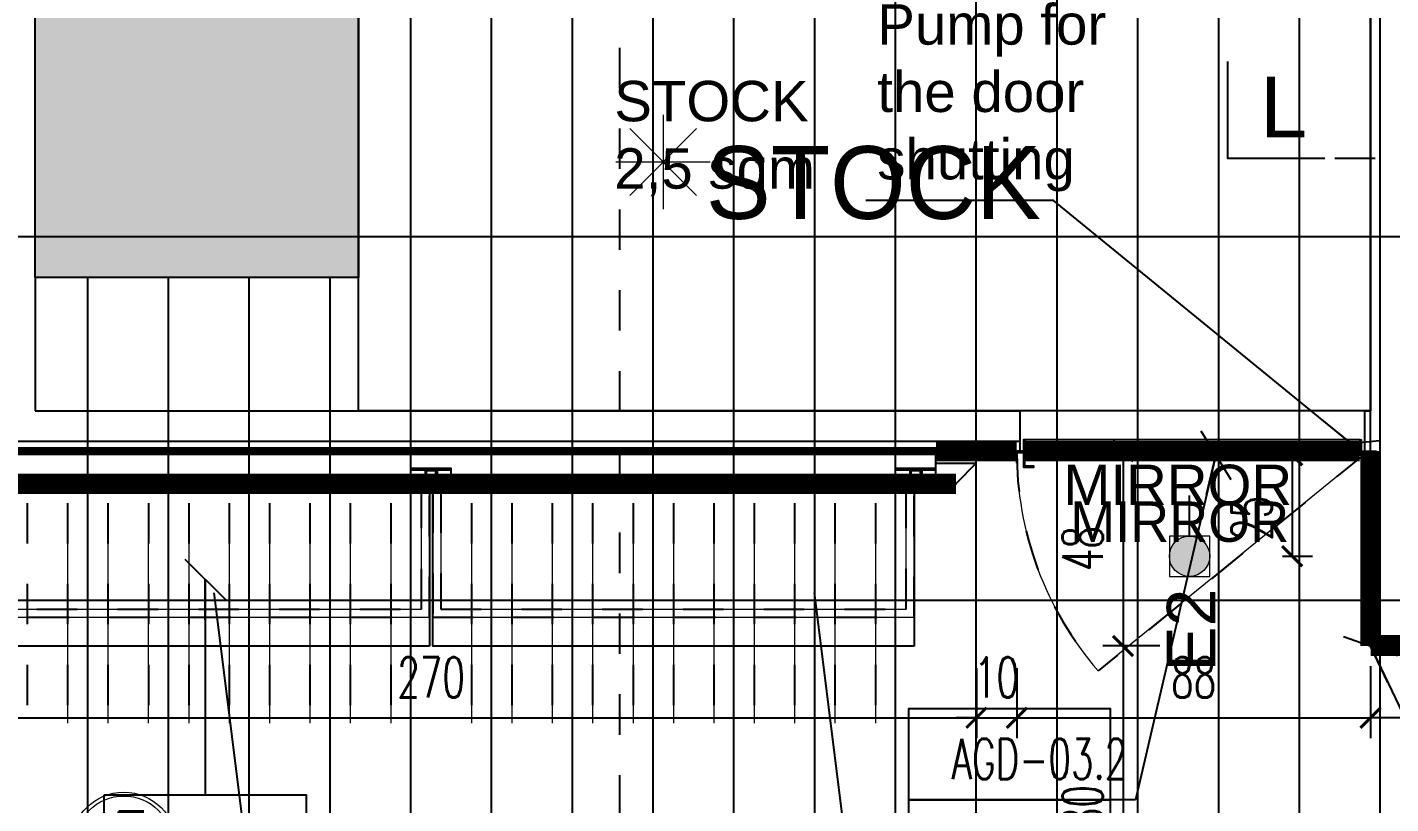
# Model space of a CAD drawing. Extents: x 214 to 401, y 14 to 126.
# Drawn here: x 314.509 to 317.885, y 85.818 to 87.74 of the extents above; entities that cross this region are included whole.
import ezdxf

# ---------------------------------------------------------------- set-up
doc = ezdxf.new("R2010")
doc.units = 0
doc.header["$LTSCALE"] = 0.25
doc.header["$MEASUREMENT"] = 0
for name, pattern in [('CONTINOUS', [0]), ('DASHDOT2', [0.5, 0.25, -0.125, 0, -0.125]), ('DOT2', [0.125, 0, -0.125]), ('HIDDEN', [0.375, 0.25, -0.125]), ('NASCOSTA', [0.375, 0.25, -0.125]), ('NASCOSTA2', [0.1875, 0.125, -0.0625]), ('PUNTO2', [0.125, 0, -0.125]), ('TRATTEGGIATA', [0.75, 0.5, -0.25])]:
    doc.linetypes.add(name, pattern=pattern)
doc.layers.get('0').update_dxf_attribs({"linetype": 'CONTINUOUS'})
doc.layers.get('DEFPOINTS').update_dxf_attribs({"linetype": 'CONTINUOUS'})
doc.layers.add('AREA', color=30, linetype='CONTINUOUS', plot=False)
for name, color, linetype in [('ax-arredo piani', 2, 'CONTINUOUS'), ('ax-arredo piani rossi', 1, 'CONTINUOUS'), ('ax-arredo proiezioni', 1, 'NASCOSTA'), ('ax-arredo sez', 6, 'CONTINUOUS'), ('AX-proiez vestiti', 1, 'NASCOSTA2'), ('AX-QUOTE', 2, 'CONTINUOUS'), ('floor-tiles', 11, 'CONTINUOUS'), ('MERCHANDISING', 11, 'CONTINUOUS'), ('Pareti02', 3, 'CONTINUOUS'), ('RIFERIMENTI', 11, 'CONTINUOUS'), ('TESTI', 3, 'CONTINUOUS')]:
    doc.layers.add(name, color=color, linetype=linetype)
for name, color, linetype, lineweight, true_color in [('Col-ALU-pia', 7, 'CONTINUOUS', 40, 0x8080fe), ('Col-grigio-pia', 7, 'CONTINOUS', 40, 0x6fc752), ('Col-mirror-pia', 7, 'CONTINUOUS', 40, 0x8ae2ff), ('Col-rosso-pia', 7, 'CONTINUOUS', 40, 0xb24e1f), ('LD_base', 7, 'CONTINUOUS', 5, 0x646464), ('LD_light', 7, 'CONTINUOUS', 5, 0xf00000), ('R-HATCH', 7, 'CONTINUOUS', 9, 0xbababa), ('R-WALL', 7, 'CONTINUOUS', 9, 0xbababa)]:
    doc.layers.add(name, color=color, linetype=linetype, lineweight=lineweight, true_color=true_color)
for name, color, linetype, true_color in [('Col-neutro-pia', 7, 'TRATTEGGIATA', 0xb24e1f), ('Col-urban-pia', 7, 'CONTINOUS', 0x878787), ('LD_axis', 7, 'DASHDOT2', 0x962eff), ('LD_pointing', 7, 'CONTINUOUS', 0xff9429), ('Sections', 92, 'CONTINUOUS', 0x00bd00)]:
    doc.layers.add(name, color=color, linetype=linetype, true_color=true_color)
doc.layers.add('LD_quote', color=255, linetype='CONTINUOUS', lineweight=9)
doc.layers.add('LD_text', color=255, linetype='CONTINUOUS', lineweight=9)
doc.styles.add('cart-inver', font='Arial.ttf')
doc.styles.add('HZDX', font='')
doc.styles.add('SIMPLEX', font='SIMPLEX.SHX', dxfattribs={"width": 0.65})
doc.styles.get("Standard").update_dxf_attribs({"font": 'Arial.ttf'})
doc.styles.get('HZDX').set_extended_font_data('DicotMedium')
doc.dimstyles.new('METRI', dxfattribs={"dimtxt": 0.2, "dimasz": 0.1, "dimexe": 0.1, "dimexo": 0.0625, "dimgap": 0.09, "dimtad": 1, "dimzin": 0, "dimdsep": 46, "dimtxsty": 'SIMPLEX', "dimblk": 'LINEET2S', "dimcen": 0.09, "dimdle": 0.1, "dimclrt": 3, "dimadec": 0, "dimazin": 0, "dimtfac": 1, "dimtix": 1, "dimtmove": 2, "dimatfit": 3, "dimldrblk": 'LINEET2S', "dimfxl": 1, "dimtolj": 1, "dimarcsym": 0})

# ---------------------------------------------------------------- blocks, each defined once
blk = doc.blocks.new('ax wall 2')
at = {"layer": 'ax-arredo piani'}
for points in [[(1.196, -0.4822), (0.004, -0.4822), (0.004, -0.0822), (1.196, -0.0822)], [(2.396, -0.4822), (1.204, -0.4822), (1.204, -0.0822), (2.396, -0.0822)]]:
    blk.add_lwpolyline(points, close=True, dxfattribs=at)
at = {"layer": 'ax-arredo proiezioni'}
for points in [[(0.004, -0.1022), (0.004, -0.411), (1.196, -0.411), (1.196, -0.1022)], [(0.024, -0.1022), (0.024, -0.391), (1.176, -0.391), (1.176, -0.1022)], [(1.204, -0.1022), (1.204, -0.411), (2.396, -0.411), (2.396, -0.1022)], [(1.224, -0.1022), (1.224, -0.391), (2.376, -0.391), (2.376, -0.1022)]]:
    blk.add_lwpolyline(points, dxfattribs=at)
at = {"layer": 'ax-arredo sez'}
for points in [[(-0.15, -0.03), (-0.1, -0.08), (-0.004, -0.08), (-0.004, -0.076), (-0.015, -0.076), (-0.015, -0.061), (-0.05, -0.061), (-0.05, -0.03), (-0.15, -0.03), (-0.15, -0.03)], [(2.55, -0.03), (2.5, -0.08), (2.404, -0.08), (2.404, -0.076), (2.415, -0.076), (2.415, -0.061), (2.45, -0.061), (2.45, -0.03), (2.55, -0.03), (2.55, -0.03)], [(1.185, -0.076), (1.185, -0.061), (0.015, -0.061), (0.015, -0.076), (0.004, -0.076), (0.004, -0.08), (1.196, -0.08), (1.196, -0.076), (1.185, -0.076)], [(2.385, -0.076), (2.385, -0.061), (1.215, -0.061), (1.215, -0.076), (1.204, -0.076), (1.204, -0.08), (2.396, -0.08), (2.396, -0.076), (2.385, -0.076)]]:
    blk.add_lwpolyline(points, dxfattribs=at)
for points in [[(-0.05, -0.046), (0.05, -0.046), (0.05, -0.043), (-0.05, -0.043)], [(-0.05, -0.046), (-0.015, -0.046), (-0.015, -0.061), (-0.05, -0.061)], [(-0.015, -0.076), (0.015, -0.076), (0.015, -0.046), (-0.015, -0.046)], [(-0.012, -0.073), (0.012, -0.073), (0.012, -0.049), (-0.012, -0.049)], [(0.015, -0.061), (0.05, -0.061), (0.05, -0.046), (0.015, -0.046)], [(1.15, -0.046), (1.25, -0.046), (1.25, -0.043), (1.15, -0.043)], [(1.15, -0.046), (1.185, -0.046), (1.185, -0.061), (1.15, -0.061)], [(1.185, -0.076), (1.215, -0.076), (1.215, -0.046), (1.185, -0.046)], [(1.188, -0.073), (1.212, -0.073), (1.212, -0.049), (1.188, -0.049)], [(1.215, -0.061), (1.25, -0.061), (1.25, -0.046), (1.215, -0.046)], [(2.35, -0.046), (2.45, -0.046), (2.45, -0.043), (2.35, -0.043)], [(2.35, -0.046), (2.45, -0.046), (2.45, -0.043), (2.35, -0.043)], [(2.35, -0.046), (2.385, -0.046), (2.385, -0.061), (2.35, -0.061)], [(2.35, -0.046), (2.385, -0.046), (2.385, -0.061), (2.35, -0.061)], [(2.385, -0.076), (2.415, -0.076), (2.415, -0.046), (2.385, -0.046)], [(2.385, -0.076), (2.415, -0.076), (2.415, -0.046), (2.385, -0.046)], [(2.388, -0.073), (2.412, -0.073), (2.412, -0.049), (2.388, -0.049)], [(2.388, -0.073), (2.412, -0.073), (2.412, -0.049), (2.388, -0.049)], [(2.415, -0.061), (2.45, -0.061), (2.45, -0.046), (2.415, -0.046)], [(2.415, -0.061), (2.45, -0.061), (2.45, -0.046), (2.415, -0.046)], [(-0.1, -0.08), (-0.004, -0.08), (-0.004, -0.081), (-0.1, -0.081)], [(1.196, -0.08), (0.004, -0.08), (0.004, -0.081), (1.196, -0.081)], [(2.396, -0.08), (1.204, -0.08), (1.204, -0.081), (2.396, -0.081)], [(2.5, -0.08), (2.404, -0.08), (2.404, -0.081), (2.5, -0.081)]]:
    blk.add_lwpolyline(points, close=True, dxfattribs=at)
at = {"layer": 'AX-proiez vestiti', "color": 1}
for p, q in [((0.1, -0.1285), (0.1, -0.6735)), ((0.2, -0.1285), (0.2, -0.6735)), ((0.3, -0.1285), (0.3, -0.6735)), ((0.4, -0.1285), (0.4, -0.6735)), ((0.5, -0.1285), (0.5, -0.6735)), ((0.6, -0.1285), (0.6, -0.6735)), ((0.7, -0.1285), (0.7, -0.6735)), ((0.8, -0.1285), (0.8, -0.6735)), ((0.9, -0.1285), (0.9, -0.6735)), ((1, -0.1285), (1, -0.6735)), ((1.1, -0.1285), (1.1, -0.6735)), ((1.3, -0.1285), (1.3, -0.6735)), ((1.4, -0.1285), (1.4, -0.6735)), ((1.5, -0.1285), (1.5, -0.6735)), ((1.6, -0.1285), (1.6, -0.6735)), ((1.7, -0.1285), (1.7, -0.6735)), ((1.8, -0.1285), (1.8, -0.6735)), ((1.9, -0.1285), (1.9, -0.6735)), ((2, -0.1285), (2, -0.6735)), ((2.1, -0.1285), (2.1, -0.6735)), ((2.2, -0.1285), (2.2, -0.6735)), ((2.3, -0.1285), (2.3, -0.6735))]:
    blk.add_line(p, q, dxfattribs=at)
at = {"layer": 'DEFPOINTS'}
for p, q in [((-0.25, -0.03), (-0.25, 0)), ((-0.15, -0.03), (-0.15, 0)), ((-0.05, -0.03), (-0.05, 0)), ((2.45, -0.03), (2.45, 0)), ((2.55, -0.03), (2.55, 0)), ((2.65, -0.03), (2.65, 0))]:
    blk.add_line(p, q, dxfattribs=at)
blk = doc.blocks.new('_ArchTick')
at = {"color": 0, "linetype": 'ByBlock', "const_width": 0.15}
blk.add_lwpolyline([(-0.5, -0.5), (0.5, 0.5)], dxfattribs=at)
blk = doc.blocks.new('*D250')
at = {"layer": 'AX-QUOTE', "color": 0, "lineweight": -2, "transparency": 16777216}
for p, q in [((314.1587, 86.1541), (314.1587, 85.981)), ((316.8587, 86.1541), (316.8587, 85.981)), ((314.1587, 86.031), (316.8587, 86.031))]:
    blk.add_line(p, q, dxfattribs=at)
at = {"layer": 'DEFPOINTS', "color": 0, "transparency": 16777216}
for p in [(314.1587, 86.2041), (316.8587, 86.2041), (316.8587, 86.031)]:
    blk.add_point(p, dxfattribs=at)
at = {"layer": 'AX-QUOTE', "color": 0, "lineweight": -2, "transparency": 16777216, "xscale": 0.05, "yscale": 0.05, "zscale": 0.05}
for p, rotation in [((314.1587, 86.031), 179.9999999999266), ((316.8587, 86.031), 359.9999999999267)]:
    blk.add_blockref('_ArchTick', p, dxfattribs=dict(at, rotation=rotation))
at = {"layer": 'AX-QUOTE', "color": 3, "transparency": 16777216, "insert": (315.5087, 86.131), "char_height": 0.1, "attachment_point": 5, "style": 'SIMPLEX'}
blk.add_mtext('\\A1;270', dxfattribs=at)
blk = doc.blocks.new('*D251')
at = {"layer": 'AX-QUOTE', "color": 0, "lineweight": -2, "transparency": 16777216}
for p, q in [((316.8587, 86.1541), (316.8587, 85.981)), ((316.9587, 86.1541), (316.9587, 85.981)), ((316.8587, 86.031), (316.8087, 86.031)), ((316.8587, 86.031), (316.9587, 86.031)), ((316.9587, 86.031), (317.0087, 86.031))]:
    blk.add_line(p, q, dxfattribs=at)
at = {"layer": 'DEFPOINTS', "color": 0, "transparency": 16777216}
for p in [(316.8587, 86.2041), (316.9587, 86.2041), (316.9587, 86.031)]:
    blk.add_point(p, dxfattribs=at)
at = {"layer": 'AX-QUOTE', "color": 0, "lineweight": -2, "transparency": 16777216, "xscale": 0.05, "yscale": 0.05, "zscale": 0.05}
for p, rotation in [((316.8587, 86.031), 359.9999999999267), ((316.9587, 86.031), 179.9999999999266)]:
    blk.add_blockref('_ArchTick', p, dxfattribs=dict(at, rotation=rotation))
at = {"layer": 'AX-QUOTE', "color": 3, "transparency": 16777216, "insert": (316.9087, 86.131), "char_height": 0.1, "attachment_point": 5, "style": 'SIMPLEX'}
blk.add_mtext('\\A1;10', dxfattribs=at)
blk = doc.blocks.new('*D252')
at = {"layer": 'AX-QUOTE', "color": 0, "lineweight": -2, "transparency": 16777216}
for p, q in [((316.9587, 86.1541), (316.9587, 85.981)), ((317.8347, 86.1541), (317.8347, 85.981)), ((316.9587, 86.031), (317.8347, 86.031))]:
    blk.add_line(p, q, dxfattribs=at)
at = {"layer": 'DEFPOINTS', "color": 0, "transparency": 16777216}
for p in [(316.9587, 86.2041), (317.8347, 86.2041), (317.8347, 86.031)]:
    blk.add_point(p, dxfattribs=at)
at = {"layer": 'AX-QUOTE', "color": 0, "lineweight": -2, "transparency": 16777216, "xscale": 0.05, "yscale": 0.05, "zscale": 0.05}
for p, rotation in [((316.9587, 86.031), 179.9999999999266), ((317.8347, 86.031), 359.9999999999267)]:
    blk.add_blockref('_ArchTick', p, dxfattribs=dict(at, rotation=rotation))
at = {"layer": 'AX-QUOTE', "color": 3, "transparency": 16777216, "insert": (317.3967, 86.131), "char_height": 0.1, "attachment_point": 5, "style": 'SIMPLEX'}
blk.add_mtext('\\A1;88', dxfattribs=at)
blk = doc.blocks.new('*D284')
at = {"layer": 'AX-QUOTE', "color": 0, "lineweight": -2, "transparency": 16777216}
for p, q in [((317.3129, 86.6909), (317.1719, 86.6909)), ((317.2219, 86.6909), (317.2219, 86.2087)), ((317.3129, 86.2087), (317.1719, 86.2087))]:
    blk.add_line(p, q, dxfattribs=at)
at = {"layer": 'DEFPOINTS', "color": 0, "transparency": 16777216}
for p in [(317.3629, 86.6909), (317.2219, 86.2087), (317.3629, 86.2087)]:
    blk.add_point(p, dxfattribs=at)
at = {"layer": 'AX-QUOTE', "color": 0, "lineweight": -2, "transparency": 16777216, "xscale": 0.05, "yscale": 0.05, "zscale": 0.05}
for p, rotation in [((317.2219, 86.6909), 90), ((317.2219, 86.2087), 270)]:
    blk.add_blockref('_ArchTick', p, dxfattribs=dict(at, rotation=rotation))
at = {"layer": 'AX-QUOTE', "color": 3, "transparency": 16777216, "insert": (317.1219, 86.4498), "char_height": 0.1, "attachment_point": 5, "rotation": 90, "style": 'SIMPLEX'}
blk.add_mtext('\\A1;48', dxfattribs=at)
blk = doc.blocks.new('*D285')
at = {"layer": 'AX-QUOTE', "color": 0, "lineweight": -2, "transparency": 16777216}
for p, q in [((317.3129, 86.2087), (317.1719, 86.2087)), ((317.2219, 86.2087), (317.2219, 85.4087)), ((317.3129, 85.4087), (317.1719, 85.4087))]:
    blk.add_line(p, q, dxfattribs=at)
at = {"layer": 'DEFPOINTS', "color": 0, "transparency": 16777216}
for p in [(317.3629, 86.2087), (317.2219, 85.4087), (317.3629, 85.4087)]:
    blk.add_point(p, dxfattribs=at)
at = {"layer": 'AX-QUOTE', "color": 0, "lineweight": -2, "transparency": 16777216, "xscale": 0.05, "yscale": 0.05, "zscale": 0.05}
for p, rotation in [((317.2219, 86.2087), 90), ((317.2219, 85.4087), 270)]:
    blk.add_blockref('_ArchTick', p, dxfattribs=dict(at, rotation=rotation))
at = {"layer": 'AX-QUOTE', "color": 3, "transparency": 16777216, "insert": (317.1219, 85.8087), "char_height": 0.1, "attachment_point": 5, "rotation": 90, "style": 'SIMPLEX'}
blk.add_mtext('\\A1;80', dxfattribs=at)
blk = doc.blocks.new('*D315')
at = {"layer": 'AX-QUOTE', "color": 0, "lineweight": -2, "transparency": 16777216}
for p, q in [((317.8347, 86.1587), (317.8347, 85.981)), ((318.2317, 86.1557), (318.2317, 85.981)), ((318.2317, 86.031), (317.8347, 86.031))]:
    blk.add_line(p, q, dxfattribs=at)
at = {"layer": 'DEFPOINTS', "color": 0, "transparency": 16777216}
for p in [(317.8347, 86.2087), (318.2317, 86.2057), (317.8347, 86.031)]:
    blk.add_point(p, dxfattribs=at)
at = {"layer": 'AX-QUOTE', "color": 0, "lineweight": -2, "transparency": 16777216, "xscale": 0.05, "yscale": 0.05, "zscale": 0.05, "rotation": 180}
blk.add_blockref('_ArchTick', (317.8347, 86.031), dxfattribs=at)
at = {"layer": 'AX-QUOTE', "color": 0, "lineweight": -2, "transparency": 16777216, "xscale": 0.05, "yscale": 0.05, "zscale": 0.05}
blk.add_blockref('_ArchTick', (318.2317, 86.031), dxfattribs=at)
at = {"layer": 'AX-QUOTE', "color": 3, "transparency": 16777216, "insert": (318.0332, 86.131), "char_height": 0.1, "attachment_point": 5, "style": 'SIMPLEX'}
blk.add_mtext('\\A1;40', dxfattribs=at)
blk = doc.blocks.new('*D316')
at = {"layer": 'AX-QUOTE', "color": 0, "lineweight": -2, "transparency": 16777216}
for p, q in [((317.8847, 86.2087), (318.1787, 86.2087)), ((318.1287, 86.2087), (318.1287, 85.1087)), ((317.9847, 85.1087), (318.1787, 85.1087))]:
    blk.add_line(p, q, dxfattribs=at)
at = {"layer": 'DEFPOINTS', "color": 0, "transparency": 16777216}
for p in [(317.8347, 86.2087), (317.9347, 85.1087), (318.1287, 85.1087)]:
    blk.add_point(p, dxfattribs=at)
at = {"layer": 'AX-QUOTE', "color": 0, "lineweight": -2, "transparency": 16777216, "xscale": 0.05, "yscale": 0.05, "zscale": 0.05}
for p, rotation in [((318.1287, 86.2087), 90), ((318.1287, 85.1087), 270)]:
    blk.add_blockref('_ArchTick', p, dxfattribs=dict(at, rotation=rotation))
at = {"layer": 'AX-QUOTE', "color": 3, "transparency": 16777216, "insert": (318.0287, 85.6587), "char_height": 0.1, "attachment_point": 5, "rotation": 90, "style": 'SIMPLEX'}
blk.add_mtext('\\A1;110', dxfattribs=at)
blk = doc.blocks.new('*D378')
at = {"layer": 'DEFPOINTS', "color": 0, "transparency": 16777216}
for p in [(317.5666, 86.6809, 0), (317.5666, 86.4309, 0), (317.6406, 86.4309)]:
    blk.add_point(p, dxfattribs=at)
at = {"layer": 'LD_quote', "color": 0, "lineweight": -2, "transparency": 16777216}
for p, q in [((317.6166, 86.6809), (317.6906, 86.6809)), ((317.6406, 86.6809), (317.6406, 86.4309)), ((317.6166, 86.4309), (317.6906, 86.4309))]:
    blk.add_line(p, q, dxfattribs=at)
at = {"layer": 'LD_quote', "color": 0, "lineweight": -2, "transparency": 16777216, "xscale": 0.05, "yscale": 0.05, "zscale": 0.05}
for p, rotation in [((317.6406, 86.6809), 90), ((317.6406, 86.4309), 270)]:
    blk.add_blockref('_ArchTick', p, dxfattribs=dict(at, rotation=rotation))
at = {"layer": 'LD_quote', "color": 3, "transparency": 16777216, "insert": (317.5406, 86.525), "char_height": 0.1, "attachment_point": 5, "rotation": 90, "style": 'SIMPLEX'}
blk.add_mtext('\\A1;{\\C256;25}', dxfattribs=at)
blk = doc.blocks.new('LINEET2S')
at = {"color": 5}
blk.add_line((0.5, 0.5), (-0.5, -0.5), dxfattribs=at)
blk.add_line((-1, 0), (0, 0))
blk = doc.blocks.new('E2-6')
at = {"layer": 'LD_light'}
h = blk.add_hatch(color=256, dxfattribs=at)
h.dxf.hatch_style = 1
edge = h.paths.add_edge_path()
edge.add_arc((0, 0), 0.05, 0, 360)
blk.add_lwpolyline([(-0.05, -0.05), (0.05, -0.05), (0.05, 0.05), (-0.05, 0.05)], close=True, dxfattribs=at)
blk.add_circle((0, 0), 0.05, dxfattribs=at)
blk = doc.blocks.new('e')
at = {"layer": 'LD_light', "color": 160, "true_color": 0x1a53ff}
for radius in [8.4, 7.78]:
    blk.add_circle((0, 0), radius, dxfattribs=at)
at = {"layer": 'LD_light', "color": 160, "true_color": 0x1a53ff, "style": 'SIMPLEX', "width": 0.65}
blk.add_text('E', height=11.01, dxfattribs=at).set_placement((-2.02, -5.7))
blk = doc.blocks.new('DALIAN ASOM LIGHT')
at = {"layer": 'LD_base'}
h = blk.add_hatch(color=256, dxfattribs=at)
h.dxf.hatch_style = 1
edge = h.paths.add_edge_path()
edge.add_arc((1.5982, 3.5954), 0.5, 0, 360)
h.paths.add_polyline_path([(1.2032, 15.6804), (2.0032, 15.6804), (2.0032, 14.8804), (1.2032, 14.8804)])
for p, q in [((4.5092, 14.4504), (4.5092, 15.6632)), ((1.2032, 14.8804), (1.2032, 14.5504)), ((1.2032, 14.5504), (3.6417, 14.5504)), ((3.6417, 14.4504), (3.6417, 14.5504)), ((4.4947, 14.4504), (4.4947, 14.5504)), ((4.4947, 14.5504), (4.5092, 14.5504)), ((-1.0668, 14.4504), (3.6417, 14.4504)), ((-1.0418, 14.4754), (3.6417, 14.4754)), ((3.4332, 14.4204), (3.4332, 14.4504)), ((3.5332, 14.4204), (3.5332, 14.4504)), ((3.6332, 14.4204), (3.6332, 14.4504)), ((4.5032, 14.4504), (3.8349, 13.9065)), ((4.4947, 14.4504), (4.5092, 14.4504)), ((4.5092, 13.9682), (4.5092, 14.4504)), ((4.5092, 14.4504), (4.5242, 14.4504)), ((4.5242, 13.9832), (4.5242, 14.4504)), ((4.4832, 14.4404), (3.6532, 14.4404)), ((1.2832, 14.3219), (1.2832, 13.7769)), ((1.3832, 14.3219), (1.3832, 13.7769)), ((1.4832, 14.3219), (1.4832, 13.7769)), ((1.5832, 14.3219), (1.5832, 13.7769)), ((1.6832, 14.3219), (1.6832, 13.7769)), ((1.7832, 14.3219), (1.7832, 13.7769)), ((1.8832, 14.3219), (1.8832, 13.7769)), ((1.9832, 14.3219), (1.9832, 13.7769)), ((2.0832, 14.3219), (2.0832, 13.7769)), ((2.2832, 14.3219), (2.2832, 13.7769)), ((2.3832, 14.3219), (2.3832, 13.7769)), ((2.4832, 14.3219), (2.4832, 13.7769)), ((2.5832, 14.3219), (2.5832, 13.7769)), ((2.6832, 14.3219), (2.6832, 13.7769)), ((2.7832, 14.3219), (2.7832, 13.7769)), ((2.8832, 14.3219), (2.8832, 13.7769)), ((2.9832, 14.3219), (2.9832, 13.7769)), ((3.0832, 14.3219), (3.0832, 13.7769)), ((3.1832, 14.3219), (3.1832, 13.7769)), ((3.2832, 14.3219), (3.2832, 13.7769)), ((4.5342, 13.9932), (4.5092, 13.9682)), ((4.5342, 13.9932), (4.9032, 13.9932)), ((4.5092, 13.9682), (4.9032, 13.9682))]:
    blk.add_line(p, q, dxfattribs=at)
for points in [[(1.2032, 15.6804), (2.0032, 15.6804), (2.0032, 14.8804), (1.2032, 14.8804), (1.2032, 15.6804)], [(3.5332, 14.4204), (3.4832, 14.3704), (3.3872, 14.3704), (3.3872, 14.3744), (3.3982, 14.3744), (3.3982, 14.3894), (3.4332, 14.3894), (3.4332, 14.4204), (3.5332, 14.4204), (3.5332, 14.4204)], [(3.6502, 14.4404), (3.6502, 14.4104), (3.6752, 14.4104), (3.6752, 14.4134), (3.6532, 14.4134), (3.6532, 14.4404), (3.6502, 14.4404)], [(2.1682, 14.3744), (2.1682, 14.3894), (0.9982, 14.3894), (0.9982, 14.3744), (0.9872, 14.3744), (0.9872, 14.3704), (2.1792, 14.3704), (2.1792, 14.3744), (2.1682, 14.3744)], [(3.3682, 14.3744), (3.3682, 14.3894), (2.1982, 14.3894), (2.1982, 14.3744), (2.1872, 14.3744), (2.1872, 14.3704), (3.3792, 14.3704), (3.3792, 14.3744), (3.3682, 14.3744)], [(0.9872, 14.3482), (0.9872, 14.0394), (2.1792, 14.0394), (2.1792, 14.3482)], [(1.0072, 14.3482), (1.0072, 14.0594), (2.1592, 14.0594), (2.1592, 14.3482)], [(2.1872, 14.3482), (2.1872, 14.0394), (3.3792, 14.0394), (3.3792, 14.3482)], [(2.2072, 14.3482), (2.2072, 14.0594), (3.3592, 14.0594), (3.3592, 14.3482)]]:
    blk.add_lwpolyline(points, dxfattribs=at)
for points in [[(3.6332, 14.4504), (3.6332, 14.4474), (3.6502, 14.4474), (3.6502, 14.4404), (3.6532, 14.4404), (3.6532, 14.4784), (3.6502, 14.4784), (3.6502, 14.4504)], [(4.4832, 14.4584), (4.4832, 14.4784), (3.6532, 14.4784), (3.6532, 14.4584)], [(3.6532, 14.4514), (3.6532, 14.4574), (3.6542, 14.4584), (4.4822, 14.4584), (4.4832, 14.4574), (4.4832, 14.4514), (4.4822, 14.4504), (3.6542, 14.4504)], [(4.5032, 14.4504), (4.5032, 14.4474), (4.4862, 14.4474), (4.4862, 14.4404), (4.4832, 14.4404), (4.4832, 14.4784), (4.4862, 14.4784), (4.4862, 14.4504)], [(2.1332, 14.4044), (2.2332, 14.4044), (2.2332, 14.4074), (2.1332, 14.4074)], [(2.1332, 14.4044), (2.1682, 14.4044), (2.1682, 14.3894), (2.1332, 14.3894)], [(2.1682, 14.3744), (2.1982, 14.3744), (2.1982, 14.4044), (2.1682, 14.4044)], [(2.1712, 14.3774), (2.1952, 14.3774), (2.1952, 14.4014), (2.1712, 14.4014)], [(2.1982, 14.3894), (2.2332, 14.3894), (2.2332, 14.4044), (2.1982, 14.4044)], [(3.3332, 14.4044), (3.4332, 14.4044), (3.4332, 14.4074), (3.3332, 14.4074)], [(3.3332, 14.4044), (3.4332, 14.4044), (3.4332, 14.4074), (3.3332, 14.4074)], [(3.3332, 14.4044), (3.3682, 14.4044), (3.3682, 14.3894), (3.3332, 14.3894)], [(3.3332, 14.4044), (3.3682, 14.4044), (3.3682, 14.3894), (3.3332, 14.3894)], [(3.3682, 14.3744), (3.3982, 14.3744), (3.3982, 14.4044), (3.3682, 14.4044)], [(3.3682, 14.3744), (3.3982, 14.3744), (3.3982, 14.4044), (3.3682, 14.4044)], [(3.3712, 14.3774), (3.3952, 14.3774), (3.3952, 14.4014), (3.3712, 14.4014)], [(3.3712, 14.3774), (3.3952, 14.3774), (3.3952, 14.4014), (3.3712, 14.4014)], [(3.3982, 14.3894), (3.4332, 14.3894), (3.4332, 14.4044), (3.3982, 14.4044)], [(3.3982, 14.3894), (3.4332, 14.3894), (3.4332, 14.4044), (3.3982, 14.4044)], [(2.1792, 14.3704), (0.9872, 14.3704), (0.9872, 14.3694), (2.1792, 14.3694)], [(2.1792, 13.9682), (0.9872, 13.9682), (0.9872, 14.3682), (2.1792, 14.3682)], [(3.3792, 14.3704), (2.1872, 14.3704), (2.1872, 14.3694), (3.3792, 14.3694)], [(3.3792, 13.9682), (2.1872, 13.9682), (2.1872, 14.3682), (3.3792, 14.3682)], [(3.4832, 14.3704), (3.3872, 14.3704), (3.3872, 14.3694), (3.4832, 14.3694)]]:
    blk.add_lwpolyline(points, close=True, dxfattribs=at)
blk.add_arc((4.4593, 14.4474), 0.826, 179.7932, 220.9041, dxfattribs=at)

msp = doc.modelspace()

# ---------------------------------------------------------------- hatches: boundary and pattern name
at = {"layer": 'R-HATCH', "ltscale": 10000}
h = msp.add_hatch(color=256, dxfattribs=at)
h.dxf.hatch_style = 1
edge = h.paths.add_edge_path()
edge.add_arc((314.92365, 75.83588), 0.5, 0, 360)
h.paths.add_polyline_path([(314.52865, 87.92088), (315.32865, 87.92088), (315.32865, 87.12088), (314.52865, 87.12088)])

# ---------------------------------------------------------------- linework, layer by layer
at = {"layer": 'AREA'}
msp.add_lwpolyline([(315.32865, 86.79088), (315.32865, 87.96688), (317.83465, 87.96688), (317.83465, 86.79088)], close=True, dxfattribs=at)
msp.add_lwpolyline([(315.32865, 86.79088), (315.32865, 87.96688), (317.83465, 87.96688), (317.83465, 86.79088)], close=True, dxfattribs=at)
at = {"layer": 'ax-arredo piani'}
msp.add_lwpolyline([(316.97565, 86.68088), (316.97565, 86.65088), (317.00065, 86.65088), (317.00065, 86.65388), (316.97865, 86.65388), (316.97865, 86.68088), (316.97565, 86.68088)], dxfattribs=at)
at = {"layer": 'ax-arredo piani rossi'}
msp.add_line((317.80865, 86.68088), (316.97865, 86.68088), dxfattribs=at)
at = {"layer": 'ax-arredo proiezioni', "linetype": 'HIDDEN'}
msp.add_line((317.82865, 86.69088), (317.16036, 86.14702), dxfattribs=at)
msp.add_arc((317.78468, 86.6879), 0.82604, 179.79318, 220.90414, dxfattribs=at)
at = {"layer": 'ax-arredo sez'}
for p, q in [((317.83465, 86.20868), (317.83465, 86.69088)), ((317.83465, 86.69088), (317.84965, 86.69088)), ((317.84965, 86.22368), (317.84965, 86.69088))]:
    msp.add_line(p, q, dxfattribs=at)
for points in [[(316.95865, 86.69088), (316.95865, 86.68788), (316.97565, 86.68788), (316.97565, 86.68088), (316.97865, 86.68088), (316.97865, 86.71888), (316.97565, 86.71888), (316.97565, 86.69088)], [(317.80865, 86.69888), (317.80865, 86.71888), (316.97865, 86.71888), (316.97865, 86.69888)], [(316.97865, 86.69188), (316.97865, 86.69788), (316.97965, 86.69888), (317.80765, 86.69888), (317.80865, 86.69788), (317.80865, 86.69188), (317.80765, 86.69088), (316.97965, 86.69088)], [(317.82865, 86.69088), (317.82865, 86.68788), (317.81165, 86.68788), (317.81165, 86.68088), (317.80865, 86.68088), (317.80865, 86.71888), (317.81165, 86.71888), (317.81165, 86.69088)]]:
    msp.add_lwpolyline(points, close=True, dxfattribs=at)
at = {"layer": 'Col-ALU-pia', "const_width": 0.05}
msp.add_lwpolyline([(317.83465, 86.69088), (317.83465, 86.20868)], dxfattribs=at)
at = {"layer": 'Col-grigio-pia', "const_width": 0.05}
msp.add_lwpolyline([(317.83465, 86.20868), (318.22865, 86.20868)], dxfattribs=at)
at = {"layer": 'Col-mirror-pia', "const_width": 0.05}
msp.add_lwpolyline([(316.97965, 86.69088), (317.80765, 86.69088)], dxfattribs=at)
at = {"layer": 'Col-neutro-pia', "const_width": 0.02}
msp.add_lwpolyline([(316.75865, 86.69088), (314.25865, 86.69088)], dxfattribs=at)
at = {"layer": 'Col-rosso-pia', "const_width": 0.05}
msp.add_lwpolyline([(316.95865, 86.69088), (316.75865, 86.69088)], dxfattribs=at)
at = {"layer": 'Col-urban-pia', "const_width": 0.05}
msp.add_lwpolyline([(314.20865, 86.60988), (316.80865, 86.60988)], dxfattribs=at)
at = {"layer": 'floor-tiles'}
for p, q in [((315.45865, 77.32088), (315.45865, 88.12088)), ((315.65865, 77.32088), (315.65865, 88.12088)), ((315.85865, 77.32088), (315.85865, 88.12088)), ((316.05865, 77.32088), (316.05865, 88.12088)), ((316.25865, 77.32088), (316.25865, 88.12088)), ((316.45865, 77.32088), (316.45865, 88.12088)), ((316.65865, 77.32088), (316.65865, 88.12088)), ((316.85865, 77.32088), (316.85865, 88.12088)), ((317.05865, 77.32088), (317.05865, 88.12088)), ((317.25865, 77.32088), (317.25865, 88.12088)), ((317.45865, 77.32088), (317.45865, 88.12088)), ((317.65865, 77.32088), (317.65865, 88.12088)), ((317.85865, 77.32088), (317.85865, 88.12088)), ((319.26865, 87.22088), (307.01865, 87.22088)), ((314.65865, 77.32088), (314.65865, 87.12088)), ((314.85865, 77.32088), (314.85865, 87.12088)), ((315.05865, 77.32088), (315.05865, 87.12088)), ((315.25865, 77.32088), (315.25865, 87.12088)), ((319.26865, 86.32088), (307.01865, 86.32088))]:
    msp.add_line(p, q, dxfattribs=at)
msp.add_lwpolyline([(314.52865, 87.92088), (315.32865, 87.92088), (315.32865, 87.12088), (314.52865, 87.12088)], close=True, dxfattribs=at)
at = {"layer": 'LD_axis'}
msp.add_line((317.38662, 86.48088, 0), (317.38662, 86.68088, 0), dxfattribs=at)
at = {"layer": 'LD_light'}
for p, q in [((316.08313, 87.52333), (316.08313, 87.28953)), ((316.00047, 87.48909), (316.1658, 87.32377)), ((316.00047, 87.32377), (316.1658, 87.48909)), ((315.96623, 87.40643), (316.20004, 87.40643))]:
    msp.add_line(p, q, dxfattribs=at)
at = {"layer": 'LD_pointing'}
for p, q in [((315.04824, 85.72921), (314.97163, 86.34055)), ((316.53424, 85.72921), (316.45763, 86.34055))]:
    msp.add_line(p, q, dxfattribs=at)
at = {"layer": 'Pareti02'}
for p, q in [((317.83465, 86.69088), (317.83465, 87.90368)), ((314.52865, 87.12088), (314.52865, 86.79088)), ((314.52865, 86.79088), (316.96715, 86.79088)), ((316.96715, 86.69088), (316.96715, 86.79088)), ((317.82015, 86.69088), (317.82015, 86.79088)), ((317.82015, 86.79088), (317.83465, 86.79088)), ((312.25865, 86.69088), (316.96715, 86.69088)), ((312.28365, 86.71588), (316.96715, 86.71588)), ((317.82015, 86.69088), (317.83465, 86.69088)), ((317.85965, 86.23368), (317.83465, 86.20868)), ((317.85965, 86.23368), (318.22865, 86.23368)), ((317.83465, 86.20868), (318.22865, 86.20868))]:
    msp.add_line(p, q, dxfattribs=at)
at = {"layer": 'R-WALL', "ltscale": 10000}
msp.add_lwpolyline([(314.52865, 87.92088), (315.32865, 87.92088), (315.32865, 87.12088), (314.52865, 87.12088), (314.52865, 87.92088)], dxfattribs=at)
at = {"layer": 'RIFERIMENTI'}
for points in [[(316.69106, 85.8282), (317.19106, 85.8282), (317.19106, 86.0532), (316.69106, 86.0532)], [(314.69927, 85.84082), (315.19927, 85.84082), (315.19927, 85.61582), (314.69927, 85.61582)], [(317.19106, 85.8282), (316.69106, 85.8282), (316.69106, 85.6032), (317.19106, 85.6032)]]:
    msp.add_lwpolyline(points, close=True, dxfattribs=at)
at = {"layer": 'Sections', "linetype": 'DOT2'}
for points in [[(315.97509, 89.08913), (315.97509, 77.11064), (315.97509, 77.11064)], [(319.64587, 87.41464), (317.72161, 87.41464), (317.72161, 87.41464)]]:
    msp.add_lwpolyline(points, dxfattribs=at)
at = {"layer": 'Sections'}
msp.add_lwpolyline([(317.72161, 87.41464), (317.48128, 87.41464), (317.48128, 87.65497)], dxfattribs=at)

# ---------------------------------------------------------------- block references
at = {"layer": 'ax-arredo piani'}
msp.add_blockref('ax wall 2', (314.30865, 86.69088), dxfattribs=at)
at = {"layer": 'LD_base'}
msp.add_blockref('DALIAN ASOM LIGHT', (313.32541, 72.24052), dxfattribs=at)
at = {"layer": 'LD_light', "rotation": 90}
msp.add_blockref('E2-6', (317.38662, 86.43088, 0), dxfattribs=at)
at = {"layer": 'LD_light', "linetype": 'PUNTO2', "xscale": 0.0154948959566415, "yscale": 0.0154948959566415, "zscale": 0.0154948959566415}
msp.add_blockref('e', (314.74798, 85.71696, 0), dxfattribs=at)

# ---------------------------------------------------------------- texts
at = {"layer": 'LD_text', "insert": (317.33025, 86.14562), "char_height": 0.12, "attachment_point": 1, "rotation": 90}
msp.add_mtext_dynamic_manual_height_columns('E2', width=0.3836567, gutter_width=17.5, heights=[0], dxfattribs=at)
at = {"layer": 'MERCHANDISING', "color": 55, "insert": (316.60358, 87.44551), "char_height": 0.18, "width": 3.6383, "attachment_point": 2, "style": 'HZDX'}
msp.add_mtext('STOCK', dxfattribs=at)
at = {"layer": 'MERCHANDISING', "insert": (317.36209, 86.56641), "char_height": 0.1, "width": 2.328512, "attachment_point": 2, "style": 'HZDX'}
msp.add_mtext('MIRROR', dxfattribs=at)
at = {"layer": 'RIFERIMENTI', "insert": (317.23231, 85.97923), "char_height": 0.1, "width": 0.5824454, "attachment_point": 3, "style": 'SIMPLEX'}
msp.add_mtext('AGD-03.2', dxfattribs=at)
at = {"layer": 'Sections', "insert": (317.6776, 87.61733), "char_height": 0.15, "width": 1.1575076, "attachment_point": 3, "style": 'cart-inver'}
msp.add_mtext('L', dxfattribs=at)
at = {"layer": 'TESTI', "char_height": 0.1, "style": 'cart-inver'}
for s, insert, width, attachment_point in [('Pump for \\Pthe door \\Pshutting', (316.61339, 87.79673, 0), 1.1575076, 1), ('STOCK\\P2,5 sqm', (315.96222, 87.60705), 1.1575076, 1), ('MIRROR', (317.64068, 86.65733), 1.1793021, 3)]:
    msp.add_mtext(s, dxfattribs=dict(at, insert=insert, width=width, attachment_point=attachment_point))

# ---------------------------------------------------------------- dimensions: what is measured, and where the dimension line sits
at = {"layer": 'AX-QUOTE'}
for base, p1, p2, angle, override, picture, middle in [((317.22192, 86.20868), (317.36285, 86.69088), (317.36285, 86.20868), 90, {"dimtxt": 0.1, "dimasz": 0.05, "dimexe": 0.05, "dimexo": 0.05, "dimgap": 0.05, "dimdec": 0, "dimlfac": 100, "dimzin": 8, "dimblk": 'ArchTick', "dimdle": 0}, '*D284', (317.12192, 86.44978)), ((317.22192, 85.40868), (317.36285, 86.20868), (317.36285, 85.40868), 90, {"dimtxt": 0.1, "dimasz": 0.05, "dimexe": 0.05, "dimexo": 0.05, "dimgap": 0.05, "dimlfac": 100, "dimzin": 8, "dimblk": 'ArchTick', "dimdle": 0}, '*D285', (317.12192, 85.80868)), ((318.12867, 85.10868), (317.83465, 86.20868), (317.93465, 85.10868), 90, {"dimtxt": 0.1, "dimasz": 0.05, "dimexe": 0.05, "dimexo": 0.05, "dimgap": 0.05, "dimlfac": 100, "dimzin": 8, "dimblk": 'ArchTick', "dimdle": 0}, '*D316', (318.02867, 85.65868)), ((316.85865, 86.03096), (314.15865, 86.20413), (316.85865, 86.20413), 180, {"dimtxt": 0.1, "dimasz": 0.05, "dimexe": 0.05, "dimexo": 0.05, "dimgap": 0.05, "dimlfac": 100, "dimzin": 8, "dimblk": 'ArchTick', "dimdle": 0}, '*D250', (315.50865, 86.13096)), ((316.95865, 86.03096), (316.85865, 86.20413), (316.95865, 86.20413), 180, {"dimtxt": 0.1, "dimasz": 0.05, "dimexe": 0.05, "dimexo": 0.05, "dimgap": 0.05, "dimlfac": 100, "dimzin": 8, "dimblk": 'ArchTick', "dimdle": 0}, '*D251', (316.90865, 86.13096)), ((317.83465, 86.03096), (316.95865, 86.20413), (317.83465, 86.20413), 180, {"dimtxt": 0.1, "dimasz": 0.05, "dimexe": 0.05, "dimexo": 0.05, "dimgap": 0.05, "dimdec": 0, "dimlfac": 100, "dimzin": 8, "dimblk": 'ArchTick', "dimdle": 0}, '*D252', (317.39665, 86.13096))]:
    dim = msp.add_linear_dim(base=base, p1=p1, p2=p2, angle=angle, dimstyle='METRI', override=override, dxfattribs=at)
    dim.commit()
    dim.dimension.update_dxf_attribs({"geometry": picture, "text_midpoint": middle})
dim = msp.add_linear_dim(base=(317.83465, 86.03096), p1=(318.23165, 86.20568), p2=(317.83465, 86.20868), dimstyle='METRI', override={"dimtxt": 0.1, "dimasz": 0.05, "dimexe": 0.05, "dimexo": 0.05, "dimgap": 0.05, "dimdec": 0, "dimlfac": 100, "dimzin": 8, "dimblk": 'ArchTick', "dimdle": 0}, dxfattribs=at)
dim.commit()
dim.dimension.update_dxf_attribs({"geometry": '*D315', "text_midpoint": (318.03315, 86.13096)})
at = {"layer": 'LD_quote'}
dim = msp.add_linear_dim(base=(317.64057, 86.43088), p1=(317.56656, 86.68088, 0), p2=(317.56656, 86.43088, 0), angle=270, text='{\\C256;<>}', dimstyle='METRI', override={"dimtxt": 0.1, "dimasz": 0.05, "dimexe": 0.05, "dimexo": 0.05, "dimgap": 0.05, "dimlfac": 100, "dimzin": 8, "dimblk": 'ArchTick', "dimblk1": 'ArchTick', "dimblk2": 'LINEET2S', "dimdle": 0}, dxfattribs=at)
dim.commit()
dim.dimension.update_dxf_attribs({"geometry": '*D378', "text_midpoint": (317.54057, 86.52505), "dimtype": 160})

# ---------------------------------------------------------------- leaders
msp.add_leader([(313.19813, 87.56698), (313.19813, 88.86436), (314.55977, 88.86436)], dimstyle='METRI', override={"dimtxt": 0.1, "dimexe": 0.05, "dimexo": 0.05, "dimgap": 0.05, "dimlfac": 100, "dimzin": 8, "dimdle": 0}, dxfattribs=at)
at = {"layer": 'RIFERIMENTI', "color": 2}
for points in [[(317.45156, 86.68088), (317.25303, 85.8282), (317.19106, 85.8282)], [(314.94927, 86.37377), (314.94927, 85.90279), (314.94927, 85.84082)], [(317.83465, 86.20868), (317.95845, 85.94961), (318.02042, 85.94961)], [(317.83465, 85.40868), (317.95845, 85.94961), (318.02042, 85.94961)]]:
    msp.add_leader(points, dimstyle='METRI', override={"dimtxt": 0.1, "dimexe": 0.05, "dimexo": 0.05, "dimgap": 0.05, "dimlfac": 100, "dimzin": 8, "dimdle": 0}, dxfattribs=at)
at = {"layer": 'TESTI', "color": 2}
msp.add_leader([(317.78687, 86.7096), (317.0496, 87.31113), (316.58534, 87.31113)], dimstyle='METRI', override={"dimtxt": 0.1, "dimexe": 0.05, "dimexo": 0.05, "dimgap": 0.05, "dimlfac": 100, "dimzin": 8, "dimdle": 0}, dxfattribs=at)

doc.saveas('drawing.dxf')
